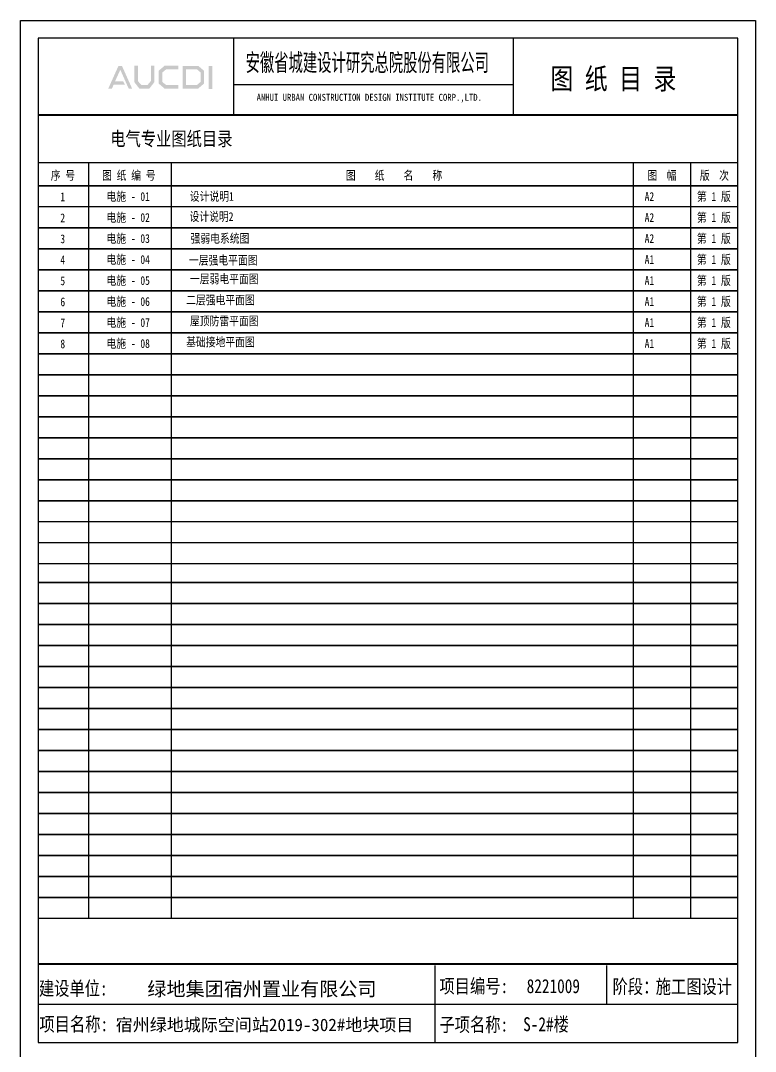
# Model space of a CAD drawing. Extents: x -24105 to 1725648, y 165513 to 982828.
# Drawn here: x 36135 to 57135, y 462763 to 492213 of the extents above; entities that cross this region are included whole.
import ezdxf

# ---------------------------------------------------------------- set-up
doc = ezdxf.new("R2010")
doc.units = 0
doc.header["$LTSCALE"] = 1000
doc.header["$MEASUREMENT"] = 0
doc.layers.add('图框', color=140, linetype='Continuous')
doc.layers.add('图签文字', color=147, linetype='Continuous')
doc.layers.add('图签', color=147, linetype='Continuous', lineweight=18)
doc.styles.add('宋体', font='', dxfattribs={"height": 50})
doc.styles.add('建筑图签-1', font='simhei.ttf', dxfattribs={"width": 0.7})
doc.styles.get('宋体').set_extended_font_data('SimSun')

msp = doc.modelspace()

# ---------------------------------------------------------------- hatches: boundary and pattern name
at = {"layer": '图签文字'}
h = msp.add_hatch(color=4, dxfattribs=at)
h.paths.add_polyline_path([(41506, 490918), (41613, 490918), (41613, 490263), (41506, 490263)])
h.paths.add_polyline_path([(40866, 490819), (40866, 490372), (41173, 490372), (41278, 490462), (41278, 490733), (41176, 490819)], flags=16)
h.paths.add_polyline_path([(40766, 490919), (40766, 490271), (41210, 490271), (41378, 490416), (41378, 490780), (41212, 490919)])
h.paths.add_polyline_path([(40644, 490922), (40644, 490824), (40298, 490824), (40185, 490730), (40185, 490458), (40298, 490371), (40646, 490371), (40646, 490268), (40252, 490268), (40080, 490416), (40080, 490780), (40248, 490922)])
h.paths.add_polyline_path([(39384, 490921), (39486, 490921), (39486, 490487), (39583, 490375), (39762, 490375), (39859, 490487), (39859, 490921), (39956, 490921), (39956, 490455), (39816, 490271), (39529, 490271), (39384, 490457)])
h.paths.add_polyline_path([(38932, 490920), (39031, 490920), (39322, 490270), (39224, 490270), (38984, 490809), (38835, 490479), (39066, 490479), (39118, 490381), (38794, 490381), (38744, 490268), (38639, 490268)])

# ---------------------------------------------------------------- linework, layer by layer
at = {"layer": '图框'}
for p, q in [((56635, 491713), (36635, 491713)), ((36635, 491713), (36635, 463013)), ((42228, 489513), (42228, 491713)), ((50219, 489513), (50219, 491713)), ((56635, 463013), (56635, 491713)), ((50198, 490375), (42228, 490375)), ((36635, 488163), (56635, 488163)), ((36635, 488163), (36635, 468363)), ((36635, 488163), (36635, 464163)), ((38079, 488163), (38079, 466563)), ((40436, 488163), (40436, 466563)), ((53646, 488163), (53646, 466563)), ((55281, 488163), (55281, 466563)), ((36635, 487488), (56635, 487488)), ((36635, 487488), (56635, 487488)), ((56635, 487488), (36635, 487488)), ((56635, 487488), (36635, 487488)), ((56635, 486888), (36635, 486888)), ((56635, 486288), (36635, 486288)), ((36635, 486288), (56635, 486288)), ((36635, 486288), (56635, 486288)), ((56635, 486288), (36635, 486288)), ((36635, 485688), (56635, 485688)), ((36635, 485688), (56635, 485688)), ((56635, 485688), (36635, 485688)), ((56635, 485688), (36635, 485688)), ((36635, 485088), (56635, 485088)), ((36635, 485088), (56635, 485088)), ((56635, 485088), (36635, 485088)), ((56635, 485088), (36635, 485088)), ((36635, 484488), (56635, 484488)), ((36635, 484488), (56635, 484488)), ((56635, 484488), (36635, 484488)), ((56635, 484488), (36635, 484488)), ((56635, 484488), (36635, 484488)), ((56635, 484488), (36635, 484488)), ((56635, 483888), (36635, 483888)), ((36635, 483888), (56635, 483888)), ((36635, 483888), (56635, 483888)), ((56635, 483888), (36635, 483888)), ((36635, 483288), (56635, 483288)), ((36635, 483288), (56635, 483288)), ((56635, 483288), (36635, 483288)), ((56635, 483288), (36635, 483288)), ((36635, 482688), (56635, 482688)), ((36635, 482688), (56635, 482688)), ((56635, 482688), (36635, 482688)), ((56635, 482688), (36635, 482688)), ((36635, 482088), (56635, 482088)), ((36635, 482088), (56635, 482088)), ((56635, 482088), (36635, 482088)), ((56635, 482088), (36635, 482088)), ((56635, 482088), (36635, 482088)), ((56635, 482088), (36635, 482088)), ((56635, 481488), (36635, 481488)), ((36635, 481488), (56635, 481488)), ((36635, 481488), (56635, 481488)), ((56635, 481488), (36635, 481488)), ((36635, 480888), (56635, 480888)), ((36635, 480888), (56635, 480888)), ((56635, 480888), (36635, 480888)), ((56635, 480888), (36635, 480888)), ((36635, 480288), (56635, 480288)), ((36635, 480288), (56635, 480288)), ((56635, 480288), (36635, 480288)), ((56635, 480288), (36635, 480288)), ((36635, 479688), (56635, 479688)), ((36635, 479688), (56635, 479688)), ((56635, 479688), (36635, 479688)), ((56635, 479688), (36635, 479688)), ((56635, 479688), (36635, 479688)), ((56635, 479688), (36635, 479688)), ((56635, 479088), (36635, 479088)), ((36635, 479088), (56635, 479088)), ((36635, 479088), (56635, 479088)), ((56635, 479088), (36635, 479088)), ((36635, 478488), (56635, 478488)), ((36635, 478488), (56635, 478488)), ((56635, 478488), (36635, 478488)), ((56635, 478488), (36635, 478488)), ((56635, 477888), (36635, 477888)), ((56635, 477288), (36635, 477288)), ((56635, 477288), (36635, 477288)), ((56635, 476688), (36635, 476688)), ((56635, 476163), (36635, 476163)), ((36635, 476163), (56635, 476163)), ((36635, 476163), (56635, 476163)), ((56635, 476163), (36635, 476163)), ((36635, 475563), (56635, 475563)), ((36635, 475563), (56635, 475563)), ((56635, 475563), (36635, 475563)), ((56635, 475563), (36635, 475563)), ((36635, 474963), (56635, 474963)), ((36635, 474963), (56635, 474963)), ((56635, 474963), (36635, 474963)), ((56635, 474963), (36635, 474963)), ((36635, 474363), (56635, 474363)), ((36635, 474363), (56635, 474363)), ((56635, 474363), (36635, 474363)), ((56635, 474363), (36635, 474363)), ((56635, 474363), (36635, 474363)), ((56635, 474363), (36635, 474363)), ((56635, 473763), (36635, 473763)), ((36635, 473763), (56635, 473763)), ((36635, 473763), (56635, 473763)), ((56635, 473763), (36635, 473763)), ((36635, 473163), (56635, 473163)), ((36635, 473163), (56635, 473163)), ((56635, 473163), (36635, 473163)), ((56635, 473163), (36635, 473163)), ((36635, 472563), (56635, 472563)), ((36635, 472563), (56635, 472563)), ((56635, 472563), (36635, 472563)), ((56635, 472563), (36635, 472563)), ((36635, 471963), (56635, 471963)), ((36635, 471963), (56635, 471963)), ((56635, 471963), (36635, 471963)), ((56635, 471963), (36635, 471963)), ((56635, 471963), (36635, 471963)), ((56635, 471963), (36635, 471963)), ((56635, 471363), (36635, 471363)), ((36635, 471363), (56635, 471363)), ((36635, 471363), (56635, 471363)), ((56635, 471363), (36635, 471363)), ((36635, 470763), (56635, 470763)), ((36635, 470763), (56635, 470763)), ((56635, 470763), (36635, 470763)), ((56635, 470763), (36635, 470763)), ((36635, 470163), (56635, 470163)), ((36635, 470163), (56635, 470163)), ((56635, 470163), (36635, 470163)), ((56635, 470163), (36635, 470163)), ((36635, 469563), (56635, 469563)), ((36635, 469563), (56635, 469563)), ((56635, 469563), (36635, 469563)), ((56635, 469563), (36635, 469563)), ((56635, 469563), (36635, 469563)), ((56635, 469563), (36635, 469563)), ((56635, 468963), (36635, 468963)), ((36635, 468963), (56635, 468963)), ((36635, 468963), (56635, 468963)), ((56635, 468963), (36635, 468963)), ((36635, 468363), (56635, 468363)), ((36635, 468363), (56635, 468363)), ((56635, 468363), (36635, 468363)), ((56635, 468363), (36635, 468363)), ((36635, 467763), (56635, 467763)), ((36635, 467763), (56635, 467763)), ((56635, 467763), (36635, 467763)), ((56635, 467763), (36635, 467763)), ((56635, 467763), (36635, 467763)), ((56635, 467763), (36635, 467763)), ((56635, 467163), (36635, 467163)), ((36635, 467163), (56635, 467163)), ((36635, 467163), (56635, 467163)), ((56635, 467163), (36635, 467163)), ((56635, 466563), (36635, 466563)), ((47978, 465213), (47978, 463013)), ((52880, 465213), (52880, 464113)), ((36635, 464112), (56635, 464113)), ((36635, 463013), (56635, 463013))]:
    msp.add_line(p, q, dxfattribs=at)
for points in [[(57135, 492213), (57135, 462513), (36135, 462513), (36135, 492213)], [(57135, 492213), (57135, 462513), (36135, 462513), (36135, 492213)], [(36635, 463013), (56635, 463013), (56635, 491713), (36635, 491713)]]:
    msp.add_lwpolyline(points, close=True, dxfattribs=at)
at = {"layer": '图框', "const_width": 56.2}
for points in [[(36635, 489513), (56635, 489513)], [(36635, 465263), (56635, 465263)]]:
    msp.add_lwpolyline(points, dxfattribs=at)

# ---------------------------------------------------------------- texts
at = {"layer": '图签', "color": 6, "style": '宋体'}
for s, height, p in [('绿地集团宿州置业有限公司', 400, (39758, 464346)), ('宿州绿地城际空间站2019-302#地块项目', 356.68, (38853, 463342))]:
    msp.add_text(s, height=height, dxfattribs=at).set_placement(p)
at = {"layer": '图签文字', "color": 7, "style": '建筑图签-1'}
for s, height, width, p in [('安徽省城建设计研究总院股份有限公司', 500, 0.6, (42565, 490767)), ('图 纸 目 录', 600, 0.8, (51278, 490253)), ('序 号', 250, 0.8, (36997, 487664)), ('图 纸 编 号', 250, 0.8, (38465, 487664)), ('图    纸    名    称', 250, 0.8, (45432, 487664)), ('图  幅', 250, 0.8, (54051, 487664)), ('版  次', 250, 0.8, (55547, 487664)), ('1', 250, 0.8, (37271, 487053)), ('电施 - 01', 250, 0.8, (38589, 487062)), ('设计说明1', 250, 0.8, (40969, 487065)), ('A2', 250, 0.8, (53970, 487062)), ('第 1 版', 250, 0.8, (55464, 487062)), ('2', 250, 0.8, (37271, 486453)), ('电施 - 02', 250, 0.8, (38589, 486462)), ('设计说明2', 250, 0.8, (40961, 486487)), ('A2', 250, 0.8, (53970, 486462)), ('第 1 版', 250, 0.8, (55464, 486462)), ('3', 250, 0.8, (37271, 485853)), ('电施 - 03', 250, 0.8, (38589, 485862)), ('强弱电系统图', 250, 0.8, (40992, 485865)), ('A2', 250, 0.8, (53970, 485862)), ('第 1 版', 250, 0.8, (55464, 485862)), ('4', 250, 0.8, (37271, 485253)), ('电施 - 04', 250, 0.8, (38589, 485262)), ('一层强电平面图', 250, 0.8, (40945, 485241)), ('A1', 250, 0.8, (53970, 485262)), ('第 1 版', 250, 0.8, (55464, 485262)), ('5', 250, 0.8, (37271, 484653)), ('电施 - 05', 250, 0.8, (38589, 484662)), ('一层弱电平面图', 250, 0.8, (40975, 484706)), ('A1', 250, 0.8, (53970, 484662)), ('第 1 版', 250, 0.8, (55464, 484662)), ('6', 250, 0.8, (37271, 484053)), ('电施 - 06', 250, 0.8, (38589, 484062)), ('二层强电平面图', 250, 0.8, (40866, 484105)), ('A1', 250, 0.8, (53970, 484062)), ('第 1 版', 250, 0.8, (55464, 484062)), ('7', 250, 0.8, (37271, 483453)), ('电施 - 07', 250, 0.8, (38589, 483462)), ('屋顶防雷平面图', 250, 0.8, (40975, 483506)), ('A1', 250, 0.8, (53970, 483462)), ('第 1 版', 250, 0.8, (55464, 483462)), ('8', 250, 0.8, (37271, 482853)), ('电施 - 08', 250, 0.8, (38589, 482862)), ('基础接地平面图', 250, 0.8, (40866, 482905)), ('A1', 250, 0.8, (53970, 482862)), ('第 1 版', 250, 0.8, (55464, 482862)), (' 建设单位: ', 400, 0.8, (36439, 464362)), ('项目编号:', 400, 0.8, (48105, 464427)), ('阶段：', 400, 0.8, (53052, 464414)), ('项目名称:', 400, 0.8, (36672, 463339)), ('子项名称:', 400, 0.8, (48105, 463327))]:
    msp.add_text(s, height=height, dxfattribs=dict(at, width=width)).set_placement(p)
at = {"layer": '图签文字', "linetype": 'Continuous', "style": '建筑图签-1', "width": 0.91}
msp.add_text('ANHUI URBAN CONSTRUCTION DESIGN INSTITUTE CORP.,LTD.', height=200, dxfattribs=at).set_placement((42881, 489921))
at = {"layer": '图签文字', "style": '建筑图签-1', "width": 0.8}
msp.add_text('电气专业图纸目录', height=400, dxfattribs=at).set_placement((38697, 488638))
at = {"layer": '图签文字', "color": 6, "style": '建筑图签-1', "width": 0.8}
for s, p in [('8221009', (50598, 464427)), ('施工图设计', (54285, 464414)), ('S-2#楼', (50498, 463339))]:
    msp.add_text(s, height=400, dxfattribs=at).set_placement(p)

doc.saveas('drawing.dxf')
